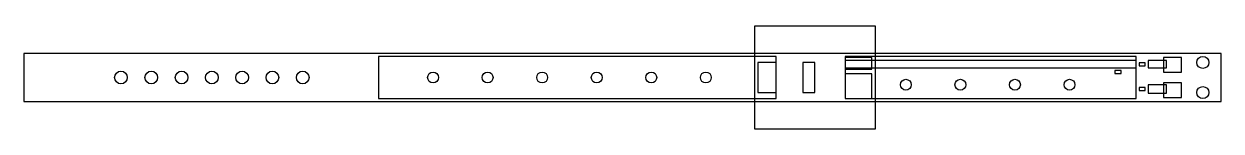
# Model space of a CAD drawing. Header units: millimetres. Extents: x -120 to 77, y -8 to 8.
import ezdxf

# ---------------------------------------------------------------- set-up
doc = ezdxf.new("R2010")
doc.units = ezdxf.units.MM
for name, color, linetype in [('BOARD', 7, 'Continuous'), ('BOT_CU', 7, 'Continuous'), ('EDGE', 7, 'Continuous'), ('HOLES', 7, 'Continuous'), ('PARTS', 7, 'Continuous'), ('TOP_CU', 7, 'Continuous')]:
    doc.layers.add(name, color=color, linetype=linetype)

msp = doc.modelspace()

# ---------------------------------------------------------------- linework, layer by layer
at = {"layer": 'BOARD'}
msp.add_lwpolyline([(0, -8.5), (20, -8.5), (20, 8.5), (0, 8.5)], close=True, dxfattribs=at)
at = {"layer": 'BOT_CU'}
for points in [[(15, -3.5), (63, -3.5), (63, 3.5), (15, 3.5)], [(65, -2.6), (68, -2.6), (68, -1.2), (65, -1.2)]]:
    msp.add_lwpolyline(points, close=True, dxfattribs=at)
at = {"layer": 'EDGE'}
msp.add_lwpolyline([(-120.5, -4), (77, -4), (77, 4), (-120.5, 4)], close=True, dxfattribs=at)
at = {"layer": 'HOLES'}
for centre, radius in [((74, 2.5), 1), ((-104.5, 0), 1.05), ((-99.5, 0), 1.05), ((-94.5, 0), 1.05), ((-89.5, 0), 1.05), ((-84.5, 0), 1.05), ((-79.5, 0), 1.05), ((-74.5, 0), 1.05), ((-53, 0), 0.9), ((-44, 0), 0.9), ((-35, 0), 0.9), ((-26, 0), 0.9), ((-17, 0), 0.9), ((-8, 0), 0.9), ((25, -1.2), 0.9), ((34, -1.2), 0.9), ((43, -1.2), 0.9), ((52, -1.2), 0.9), ((74, -2.5), 1)]:
    msp.add_circle(centre, radius, dxfattribs=at)
at = {"layer": 'PARTS'}
for points in [[(63.5, 1.95), (64.5, 1.95), (64.5, 2.45), (63.5, 2.45)], [(59.5, 0.65), (60.5, 0.65), (60.5, 1.15), (59.5, 1.15)], [(63.5, -2.15), (64.5, -2.15), (64.5, -1.65), (63.5, -1.65)]]:
    msp.add_lwpolyline(points, close=True, dxfattribs=at)
at = {"layer": 'TOP_CU'}
for points in [[(-62, -3.5), (3.6, -3.5), (3.6, 3.5), (-62, 3.5)], [(0.6, -2.5), (3.6, -2.5), (3.6, 2.5), (0.6, 2.5)], [(8, -2.5), (10, -2.5), (10, 2.5), (8, 2.5)], [(15, 1.4), (19.4, 1.4), (19.4, 3.3), (15, 3.3)], [(15, 1.6), (63, 1.6), (63, 2.8), (15, 2.8)], [(65, 1.6), (68, 1.6), (68, 2.8), (65, 2.8)], [(67.5, 0.9), (70.5, 0.9), (70.5, 3.3), (67.5, 3.3)], [(15, -3.5), (19.4, -3.5), (19.4, 0.6), (15, 0.6)], [(67.5, -3.3), (70.5, -3.3), (70.5, -0.9), (67.5, -0.9)]]:
    msp.add_lwpolyline(points, close=True, dxfattribs=at)

doc.saveas('drawing.dxf')
